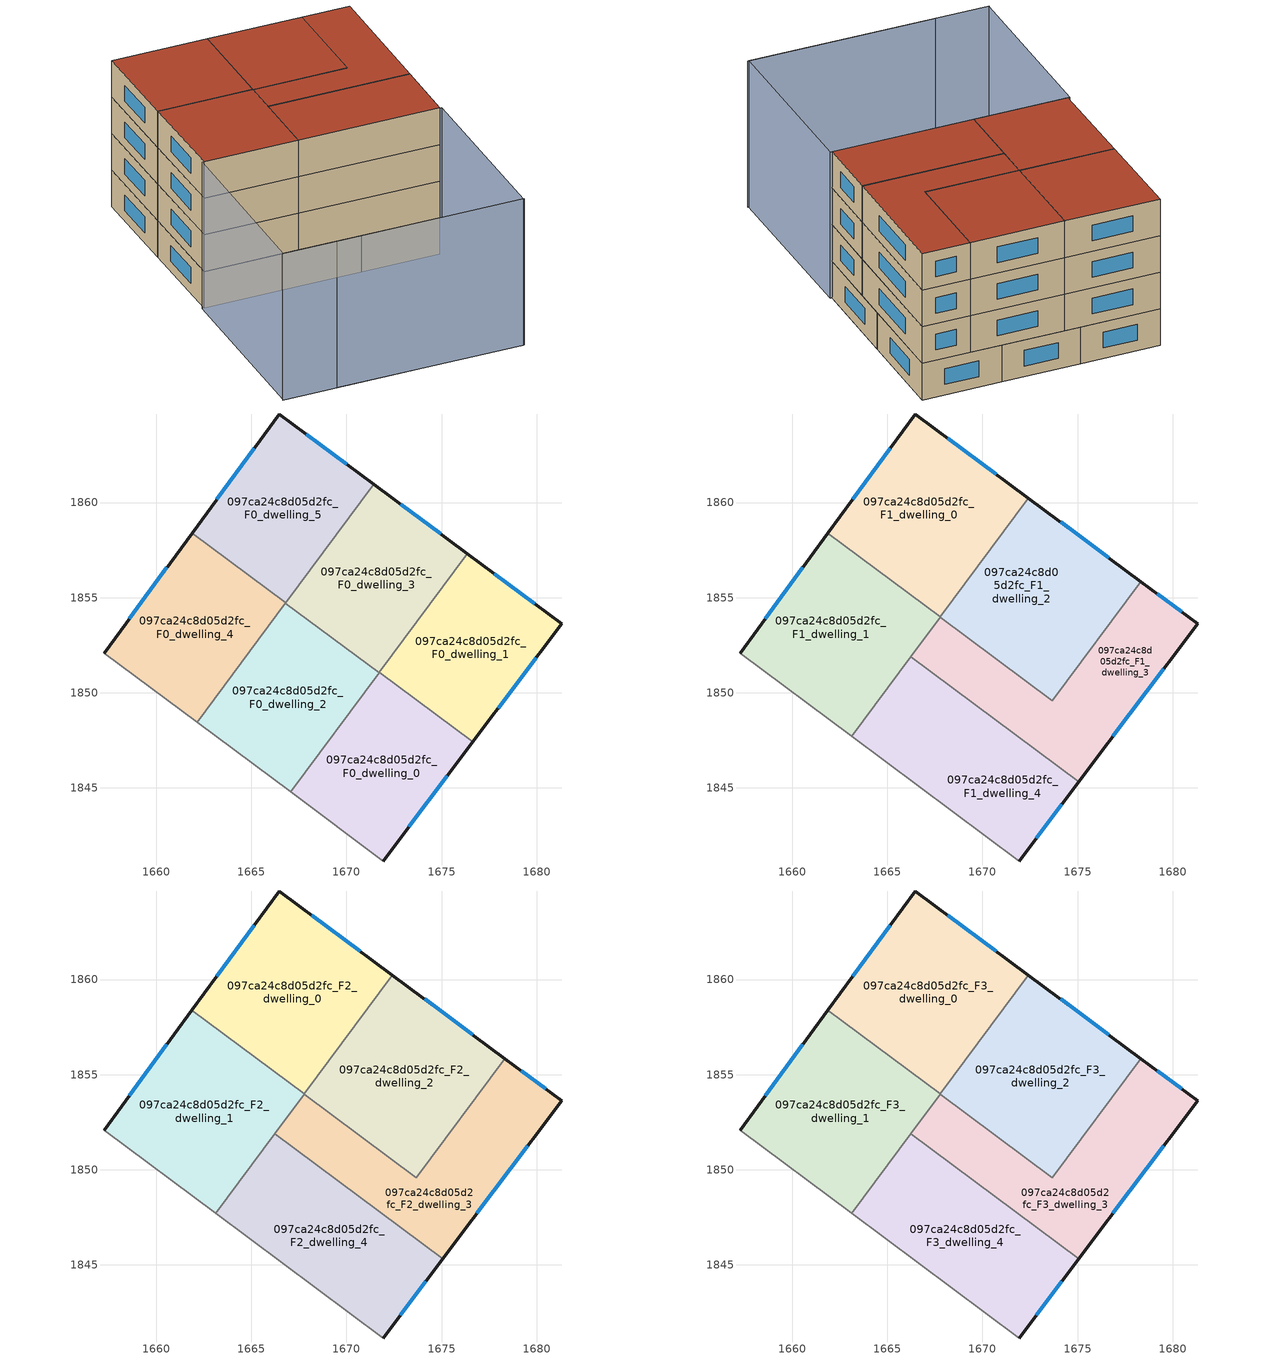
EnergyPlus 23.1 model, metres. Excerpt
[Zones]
097ca24c8d05d2fc_F0_dwelling_0
 floor ground (EU_floor_Construction): 1676.65,1847.42 1671.93,1841.16 1667.06,1844.79 1671.73,1851.07 z0
 wall outside (EU_wall_Construction): 1671.93,1841.16 1676.65,1847.42 z0:3
 wall adiabatic (EU_wall_Construction): 1667.06,1844.79 1671.93,1841.16 z0:3
 wall to 097ca24c8d05d2fc_F0_dwelling_1 (EU_wall_Construction): 1676.65,1847.42 1671.73,1851.07 z0:3
 wall to 097ca24c8d05d2fc_F0_dwelling_2 (EU_wall_Construction): 1671.71,1851.05 1667.06,1844.79 z0:3
 wall to 097ca24c8d05d2fc_F0_dwelling_3 (EU_wall_Construction): 1671.73,1851.07 1671.71,1851.05 z0:3
 window (EU_Window_Construction): 1673.28,1842.94 1675.3,1845.63 z0.86:2.14
097ca24c8d05d2fc_F0_dwelling_1
 floor ground (EU_floor_Construction): 1681.32,1853.62 1676.65,1847.42 1671.73,1851.07 1676.36,1857.31 z0
 wall outside (EU_wall_Construction): 1676.65,1847.42 1681.32,1853.62 1676.36,1857.31 z0:3
 wall to 097ca24c8d05d2fc_F0_dwelling_3 (EU_wall_Construction): 1676.36,1857.31 1671.73,1851.07 z0:3
 window (EU_Window_Construction): 1679.9,1854.68 1677.78,1856.26 / 1677.98,1849.19 1679.99,1851.85 z0.86:2.14
097ca24c8d05d2fc_F0_dwelling_2
 floor ground (EU_floor_Construction): 1671.71,1851.05 1667.06,1844.79 1662.15,1848.45 1666.79,1854.71 z0
 wall adiabatic (EU_wall_Construction): 1662.15,1848.45 1667.06,1844.79 z0:3
 wall to 097ca24c8d05d2fc_F0_dwelling_3 (EU_wall_Construction): 1671.71,1851.05 1666.79,1854.71 z0:3
 wall to 097ca24c8d05d2fc_F0_dwelling_4 (EU_wall_Construction): 1666.79,1854.71 1662.15,1848.45 z0:3
097ca24c8d05d2fc_F0_dwelling_3
 floor ground (EU_floor_Construction): 1676.36,1857.31 1671.71,1851.05 1666.79,1854.71 1671.44,1860.96 z0
 wall outside (EU_wall_Construction): 1676.36,1857.31 1671.44,1860.96 z0:3
 wall to 097ca24c8d05d2fc_F0_dwelling_5 (EU_wall_Construction): 1671.44,1860.96 1666.81,1854.74 z0:3
 wall to 097ca24c8d05d2fc_F0_dwelling_4 (EU_wall_Construction): 1666.81,1854.74 1666.79,1854.71 z0:3
 window (EU_Window_Construction): 1674.95,1858.35 1672.84,1859.92 z0.86:2.14
097ca24c8d05d2fc_F0_dwelling_4
 floor ground (EU_floor_Construction): 1666.81,1854.74 1662.15,1848.45 1657.27,1852.09 1661.89,1858.39 z0
 wall outside (EU_wall_Construction): 1661.89,1858.39 1657.27,1852.09 z0:3
 wall adiabatic (EU_wall_Construction): 1657.27,1852.09 1662.15,1848.45 z0:3
 wall to 097ca24c8d05d2fc_F0_dwelling_5 (EU_wall_Construction): 1666.81,1854.74 1661.89,1858.39 z0:3
 window (EU_Window_Construction): 1660.57,1856.59 1658.59,1853.89 z0.86:2.14
097ca24c8d05d2fc_F0_dwelling_5
 floor ground (EU_floor_Construction): 1671.44,1860.96 1666.81,1854.74 1661.89,1858.39 1666.47,1864.65 z0
 wall outside (EU_wall_Construction): 1671.44,1860.96 1666.47,1864.65 1661.89,1858.39 z0:3
 window (EU_Window_Construction): 1665.16,1862.86 1663.19,1860.18 / 1670.02,1862.02 1667.89,1863.6 z0.86:2.14
097ca24c8d05d2fc_F1_dwelling_0
 floor to 097ca24c8d05d2fc_F0_dwelling_5 (EU_floor_Construction): 1671.44,1860.96 1666.81,1854.74 1661.89,1858.39 1666.47,1864.65 z3
 floor to 097ca24c8d05d2fc_F0_dwelling_3 (EU_floor_Construction): 1672.42,1860.23 1667.79,1854 1666.81,1854.73 1671.44,1860.96 z3
 wall outside (EU_wall_Construction): 1672.42,1860.23 1666.47,1864.65 1661.88,1858.39 z3:6
 wall to 097ca24c8d05d2fc_F1_dwelling_1 (EU_wall_Construction): 1661.88,1858.39 1667.79,1854 z3:6
 wall to 097ca24c8d05d2fc_F1_dwelling_2 (EU_wall_Construction): 1667.79,1854 1672.42,1860.23 z3:6
 window (EU_Window_Construction): 1665.16,1862.86 1663.19,1860.18 / 1670.72,1861.5 1668.17,1863.39 z3.86:5.14
097ca24c8d05d2fc_F1_dwelling_1
 floor to 097ca24c8d05d2fc_F0_dwelling_4 (EU_floor_Construction): 1666.81,1854.73 1662.15,1848.45 1657.27,1852.09 1661.88,1858.39 z3
 floor to 097ca24c8d05d2fc_F0_dwelling_2 (EU_floor_Construction): 1667.77,1853.97 1663.13,1847.72 1662.15,1848.45 1666.79,1854.71 z3
 floor to 097ca24c8d05d2fc_F0_dwelling_3 (EU_floor_Construction): 1667.79,1854 1667.77,1853.97 1666.79,1854.71 1666.81,1854.73 z3
 wall outside (EU_wall_Construction): 1661.88,1858.39 1657.27,1852.09 z3:6
 wall adiabatic (EU_wall_Construction): 1657.27,1852.09 1663.13,1847.72 z3:6
 wall to 097ca24c8d05d2fc_F1_dwelling_4 (EU_wall_Construction): 1663.13,1847.72 1666.23,1851.9 z3:6
 wall to 097ca24c8d05d2fc_F1_dwelling_3 (EU_wall_Construction): 1666.23,1851.9 1667.77,1853.97 z3:6
 wall to 097ca24c8d05d2fc_F1_dwelling_2 (EU_wall_Construction): 1667.77,1853.97 1667.79,1854 z3:6
 window (EU_Window_Construction): 1660.56,1856.59 1658.59,1853.89 z3.86:5.14
097ca24c8d05d2fc_F1_dwelling_2
 floor to 097ca24c8d05d2fc_F0_dwelling_3 (EU_floor_Construction): 1676.36,1857.31 1671.71,1851.05 1667.77,1853.97 1672.42,1860.23 z3
 floor to 097ca24c8d05d2fc_F0_dwelling_1 (EU_floor_Construction): 1678.33,1855.85 1673.7,1849.61 1671.73,1851.07 1676.36,1857.31 z3
 floor to 097ca24c8d05d2fc_F0_dwelling_0 (EU_floor_Construction): 1673.7,1849.61 1673.68,1849.59 1671.71,1851.05 1671.73,1851.07 z3
 wall outside (EU_wall_Construction): 1678.33,1855.85 1672.42,1860.23 z3:6
 wall to 097ca24c8d05d2fc_F1_dwelling_3 (EU_wall_Construction): 1667.77,1853.97 1673.68,1849.59 1678.33,1855.85 z3:6
 window (EU_Window_Construction): 1676.64,1857.1 1674.11,1858.98 z3.86:5.14
097ca24c8d05d2fc_F1_dwelling_3
 floor to 097ca24c8d05d2fc_F0_dwelling_1 (EU_floor_Construction): 1681.32,1853.62 1676.65,1847.42 1673.7,1849.61 1678.33,1855.85 z3
 floor to 097ca24c8d05d2fc_F0_dwelling_0 (EU_floor_Construction): 1673.7,1849.61 1676.65,1847.42 1675.08,1845.33 1670.17,1848.97 1671.71,1851.05 1673.68,1849.59 z3
 floor to 097ca24c8d05d2fc_F0_dwelling_2 (EU_floor_Construction): 1671.71,1851.05 1670.17,1848.97 1666.23,1851.9 1667.77,1853.97 z3
 wall outside (EU_wall_Construction): 1675.08,1845.33 1681.32,1853.62 1678.33,1855.85 z3:6
 wall to 097ca24c8d05d2fc_F1_dwelling_4 (EU_wall_Construction): 1666.23,1851.9 1675.08,1845.33 z3:6
 window (EU_Window_Construction): 1680.47,1854.26 1679.18,1855.21 / 1676.86,1847.7 1679.54,1851.25 z3.86:5.14
097ca24c8d05d2fc_F1_dwelling_4
 floor to 097ca24c8d05d2fc_F0_dwelling_0 (EU_floor_Construction): 1675.08,1845.33 1671.93,1841.16 1667.06,1844.79 1670.17,1848.97 z3
 floor to 097ca24c8d05d2fc_F0_dwelling_2 (EU_floor_Construction): 1670.17,1848.97 1667.06,1844.79 1663.13,1847.72 1666.23,1851.9 z3
 wall outside (EU_wall_Construction): 1671.93,1841.16 1675.08,1845.33 z3:6
 wall adiabatic (EU_wall_Construction): 1663.13,1847.72 1671.93,1841.16 z3:6
 window (EU_Window_Construction): 1672.83,1842.35 1674.18,1844.14 z3.86:5.14
097ca24c8d05d2fc_F2_dwelling_0
 floor to 097ca24c8d05d2fc_F1_dwelling_0 (EU_floor_Construction): 1672.42,1860.23 1667.79,1854 1661.88,1858.39 1666.47,1864.65 z6
 wall outside (EU_wall_Construction): 1672.42,1860.23 1666.47,1864.65 1661.88,1858.39 z6:9
 wall to 097ca24c8d05d2fc_F2_dwelling_1 (EU_wall_Construction): 1661.88,1858.39 1667.79,1854 z6:9
 wall to 097ca24c8d05d2fc_F2_dwelling_2 (EU_wall_Construction): 1667.79,1854 1672.42,1860.23 z6:9
 window (EU_Window_Construction): 1665.16,1862.86 1663.19,1860.18 / 1670.72,1861.5 1668.17,1863.39 z6.86:8.14
097ca24c8d05d2fc_F2_dwelling_1
 floor to 097ca24c8d05d2fc_F1_dwelling_1 (EU_floor_Construction): 1667.79,1854 1663.13,1847.72 1657.27,1852.09 1661.88,1858.39 z6
 wall outside (EU_wall_Construction): 1661.88,1858.39 1657.27,1852.09 z6:9
 wall adiabatic (EU_wall_Construction): 1657.27,1852.09 1663.13,1847.72 z6:9
 wall to 097ca24c8d05d2fc_F2_dwelling_4 (EU_wall_Construction): 1663.13,1847.72 1666.23,1851.9 z6:9
 wall to 097ca24c8d05d2fc_F2_dwelling_3 (EU_wall_Construction): 1666.23,1851.9 1667.77,1853.97 z6:9
 wall to 097ca24c8d05d2fc_F2_dwelling_2 (EU_wall_Construction): 1667.77,1853.97 1667.79,1854 z6:9
 window (EU_Window_Construction): 1660.56,1856.59 1658.59,1853.89 z6.86:8.14
097ca24c8d05d2fc_F2_dwelling_2
 floor to 097ca24c8d05d2fc_F1_dwelling_2 (EU_floor_Construction): 1678.33,1855.85 1673.68,1849.59 1667.77,1853.97 1672.42,1860.23 z6
 wall outside (EU_wall_Construction): 1678.33,1855.85 1672.42,1860.23 z6:9
 wall to 097ca24c8d05d2fc_F2_dwelling_3 (EU_wall_Construction): 1667.77,1853.97 1673.68,1849.59 1678.33,1855.85 z6:9
 window (EU_Window_Construction): 1676.64,1857.1 1674.11,1858.98 z6.86:8.14
097ca24c8d05d2fc_F2_dwelling_3
 floor to 097ca24c8d05d2fc_F1_dwelling_3 (EU_floor_Construction): 1681.32,1853.62 1675.08,1845.33 1666.23,1851.9 1667.77,1853.97 1673.68,1849.59 1678.33,1855.85 z6
 wall outside (EU_wall_Construction): 1675.08,1845.33 1681.32,1853.62 1678.33,1855.85 z6:9
 wall to 097ca24c8d05d2fc_F2_dwelling_4 (EU_wall_Construction): 1666.23,1851.9 1675.08,1845.33 z6:9
 window (EU_Window_Construction): 1680.47,1854.26 1679.18,1855.21 / 1676.86,1847.7 1679.54,1851.25 z6.86:8.14
097ca24c8d05d2fc_F2_dwelling_4
 floor to 097ca24c8d05d2fc_F1_dwelling_4 (EU_floor_Construction): 1675.08,1845.33 1671.93,1841.16 1663.13,1847.72 1666.23,1851.9 z6
 wall outside (EU_wall_Construction): 1671.93,1841.16 1675.08,1845.33 z6:9
 wall adiabatic (EU_wall_Construction): 1663.13,1847.72 1671.93,1841.16 z6:9
 window (EU_Window_Construction): 1672.83,1842.35 1674.18,1844.14 z6.86:8.14
097ca24c8d05d2fc_F3_dwelling_0
 floor to 097ca24c8d05d2fc_F2_dwelling_0 (EU_floor_Construction): 1672.42,1860.23 1667.79,1854 1661.88,1858.39 1666.47,1864.65 z9
 wall outside (EU_wall_Construction): 1672.42,1860.23 1666.47,1864.65 1661.88,1858.39 z9:12
 wall to 097ca24c8d05d2fc_F3_dwelling_1 (EU_wall_Construction): 1661.88,1858.39 1667.79,1854 z9:12
 wall to 097ca24c8d05d2fc_F3_dwelling_2 (EU_wall_Construction): 1667.79,1854 1672.42,1860.23 z9:12
 window (EU_Window_Construction): 1665.16,1862.86 1663.19,1860.18 / 1670.72,1861.5 1668.17,1863.39 z9.86:11.14
 roof outside (EU_roof_Construction): 1667.79,1854 1672.42,1860.23 1666.47,1864.65 1661.88,1858.39 z12
097ca24c8d05d2fc_F3_dwelling_1
 floor to 097ca24c8d05d2fc_F2_dwelling_1 (EU_floor_Construction): 1667.79,1854 1663.13,1847.72 1657.27,1852.09 1661.88,1858.39 z9
 wall outside (EU_wall_Construction): 1661.88,1858.39 1657.27,1852.09 z9:12
 wall adiabatic (EU_wall_Construction): 1657.27,1852.09 1663.13,1847.72 z9:12
 wall to 097ca24c8d05d2fc_F3_dwelling_4 (EU_wall_Construction): 1663.13,1847.72 1666.23,1851.9 z9:12
 wall to 097ca24c8d05d2fc_F3_dwelling_3 (EU_wall_Construction): 1666.23,1851.9 1667.77,1853.97 z9:12
 wall to 097ca24c8d05d2fc_F3_dwelling_2 (EU_wall_Construction): 1667.77,1853.97 1667.79,1854 z9:12
 window (EU_Window_Construction): 1660.56,1856.59 1658.59,1853.89 z9.86:11.14
 roof outside (EU_roof_Construction): 1663.13,1847.72 1667.79,1854 1661.88,1858.39 1657.27,1852.09 z12
097ca24c8d05d2fc_F3_dwelling_2
 floor to 097ca24c8d05d2fc_F2_dwelling_2 (EU_floor_Construction): 1678.33,1855.85 1673.68,1849.59 1667.77,1853.97 1672.42,1860.23 z9
 wall outside (EU_wall_Construction): 1678.33,1855.85 1672.42,1860.23 z9:12
 wall to 097ca24c8d05d2fc_F3_dwelling_3 (EU_wall_Construction): 1667.77,1853.97 1673.68,1849.59 1678.33,1855.85 z9:12
 window (EU_Window_Construction): 1676.64,1857.1 1674.11,1858.98 z9.86:11.14
 roof outside (EU_roof_Construction): 1673.68,1849.59 1678.33,1855.85 1672.42,1860.23 1667.77,1853.97 z12
097ca24c8d05d2fc_F3_dwelling_3
 floor to 097ca24c8d05d2fc_F2_dwelling_3 (EU_floor_Construction): 1681.32,1853.62 1675.08,1845.33 1666.23,1851.9 1667.77,1853.97 1673.68,1849.59 1678.33,1855.85 z9
 wall outside (EU_wall_Construction): 1675.08,1845.33 1681.32,1853.62 1678.33,1855.85 z9:12
 wall to 097ca24c8d05d2fc_F3_dwelling_4 (EU_wall_Construction): 1666.23,1851.9 1675.08,1845.33 z9:12
 window (EU_Window_Construction): 1680.47,1854.26 1679.18,1855.21 / 1676.86,1847.7 1679.54,1851.25 z9.86:11.14
 roof outside (EU_roof_Construction): 1675.08,1845.33 1681.32,1853.62 1678.33,1855.85 1673.68,1849.59 1667.77,1853.97 1666.23,1851.9 z12
097ca24c8d05d2fc_F3_dwelling_4
 floor to 097ca24c8d05d2fc_F2_dwelling_4 (EU_floor_Construction): 1675.08,1845.33 1671.93,1841.16 1663.13,1847.72 1666.23,1851.9 z9
 wall outside (EU_wall_Construction): 1671.93,1841.16 1675.08,1845.33 z9:12
 wall adiabatic (EU_wall_Construction): 1663.13,1847.72 1671.93,1841.16 z9:12
 window (EU_Window_Construction): 1672.83,1842.35 1674.18,1844.14 z9.86:11.14
 roof outside (EU_roof_Construction): 1671.93,1841.16 1675.08,1845.33 1666.23,1851.9 1663.13,1847.72 z12
shading: 1648.72,1841 1663.76,1829.79 / 1663.7,1829.84 1648.78,1840.96 / 1648.78,1840.96 1657.14,1852.18 / 1657.14,1852.18 1672.06,1841.06 / 1672.06,1841.06 1663.7,1829.84 z0:12
[Building]
EU S2 Campaign: North Axis=0; Terrain=City; Solar Distribution=FullExterior
[Site:Location]
Helsinki-Vantaa.AP: Latitude=60.317; Longitude=24.963; Time Zone=2; Elevation=54.6
[SizingPeriod:WeatherFileDays]
AnnualSizingPeriod: Begin Month=1; Begin Day of Month=1; End Month=12; End Day of Month=31; Day of Week for Start Day=Monday; Use Weather File Daylight Saving Period=No; Use Weather File Rain and Snow Indicators=No
[MATERIAL]
EU_InternalMass_Material: Roughness=MediumRough; Thickness=0.1; Conductivity=1; Density=1800; Specific Heat=900; Thermal Absorptance=0.9; Solar Absorptance=0.7; Visible Absorptance=0.7
[MATERIAL:NOMASS] Roughness=MediumRough; Thermal Absorptance=0.9; Solar Absorptance=0.7; Visible Absorptance=0.7
Name | Thermal Resistance
EU_wall_NoMass | 1.10183
EU_roof_NoMass; EU_floor_NoMass | 1.70606
[WINDOWMATERIAL:SIMPLEGLAZINGSYSTEM]
EU_Window_SimpleGlazing: UFactor=3.11035; Solar Heat Gain Coefficient=0.8; Visible Transmittance=0.8
[CONSTRUCTION]
EU_wall_Construction: EU_wall_NoMass
EU_roof_Construction: EU_roof_NoMass
EU_floor_Construction: EU_floor_NoMass
EU_Window_Construction: EU_Window_SimpleGlazing
EU_InternalMass_Construction: EU_InternalMass_Material
[ZONE] Type=1; Multiplier=1; Ceiling Height=autocalculate; Floor Area=autocalculate; Part of Total Floor Area=Yes
Name | Volume
097ca24c8d05d2fc_F0_dwelling_0; 097ca24c8d05d2fc_F0_dwelling_1 | 143.391
097ca24c8d05d2fc_F1_dwelling_0; 097ca24c8d05d2fc_F2_dwelling_0; 097ca24c8d05d2fc_F3_dwelling_0 | 172.079
097ca24c8d05d2fc_F1_dwelling_1; 097ca24c8d05d2fc_F2_dwelling_1; 097ca24c8d05d2fc_F3_dwelling_1 | 172.066
097ca24c8d05d2fc_F0_dwelling_2 | 143.407
097ca24c8d05d2fc_F1_dwelling_2; 097ca24c8d05d2fc_F2_dwelling_2; 097ca24c8d05d2fc_F3_dwelling_2 | 172.094
097ca24c8d05d2fc_F0_dwelling_3 | 143.399
097ca24c8d05d2fc_F1_dwelling_3; 097ca24c8d05d2fc_F2_dwelling_3; 097ca24c8d05d2fc_F3_dwelling_3 | 172.089
097ca24c8d05d2fc_F0_dwelling_4 | 143.396
097ca24c8d05d2fc_F1_dwelling_4; 097ca24c8d05d2fc_F2_dwelling_4; 097ca24c8d05d2fc_F3_dwelling_4 | 172.077
097ca24c8d05d2fc_F0_dwelling_5 | 143.408
[INTERNALMASS] Construction=EU_InternalMass_Construction
Name | Zone or ZoneList | Surface Area
097ca24c8d05d2fc_F0_dwelling_0_EU_InternalMass | 097ca24c8d05d2fc_F0_dwelling_0 | 47.7973
097ca24c8d05d2fc_F0_dwelling_1_EU_InternalMass | 097ca24c8d05d2fc_F0_dwelling_1 | 47.7967
097ca24c8d05d2fc_F0_dwelling_2_EU_InternalMass | 097ca24c8d05d2fc_F0_dwelling_2 | 47.8023
097ca24c8d05d2fc_F0_dwelling_3_EU_InternalMass | 097ca24c8d05d2fc_F0_dwelling_3 | 47.799
097ca24c8d05d2fc_F0_dwelling_4_EU_InternalMass | 097ca24c8d05d2fc_F0_dwelling_4 | 47.7987
097ca24c8d05d2fc_F0_dwelling_5_EU_InternalMass | 097ca24c8d05d2fc_F0_dwelling_5 | 47.8032
097ca24c8d05d2fc_F1_dwelling_0_EU_InternalMass | 097ca24c8d05d2fc_F1_dwelling_0 | 57.3605
097ca24c8d05d2fc_F1_dwelling_1_EU_InternalMass | 097ca24c8d05d2fc_F1_dwelling_1 | 57.3564
097ca24c8d05d2fc_F1_dwelling_2_EU_InternalMass | 097ca24c8d05d2fc_F1_dwelling_2 | 57.3627
097ca24c8d05d2fc_F1_dwelling_3_EU_InternalMass | 097ca24c8d05d2fc_F1_dwelling_3 | 57.3631
097ca24c8d05d2fc_F1_dwelling_4_EU_InternalMass | 097ca24c8d05d2fc_F1_dwelling_4 | 57.3597
097ca24c8d05d2fc_F2_dwelling_0_EU_InternalMass | 097ca24c8d05d2fc_F2_dwelling_0 | 57.3605
097ca24c8d05d2fc_F2_dwelling_1_EU_InternalMass | 097ca24c8d05d2fc_F2_dwelling_1 | 57.3564
097ca24c8d05d2fc_F2_dwelling_2_EU_InternalMass | 097ca24c8d05d2fc_F2_dwelling_2 | 57.3627
097ca24c8d05d2fc_F2_dwelling_3_EU_InternalMass | 097ca24c8d05d2fc_F2_dwelling_3 | 57.3631
097ca24c8d05d2fc_F2_dwelling_4_EU_InternalMass | 097ca24c8d05d2fc_F2_dwelling_4 | 57.3597
097ca24c8d05d2fc_F3_dwelling_0_EU_InternalMass | 097ca24c8d05d2fc_F3_dwelling_0 | 57.3605
097ca24c8d05d2fc_F3_dwelling_1_EU_InternalMass | 097ca24c8d05d2fc_F3_dwelling_1 | 57.3564
097ca24c8d05d2fc_F3_dwelling_2_EU_InternalMass | 097ca24c8d05d2fc_F3_dwelling_2 | 57.3627
097ca24c8d05d2fc_F3_dwelling_3_EU_InternalMass | 097ca24c8d05d2fc_F3_dwelling_3 | 57.3631
097ca24c8d05d2fc_F3_dwelling_4_EU_InternalMass | 097ca24c8d05d2fc_F3_dwelling_4 | 57.3597
[OTHEREQUIPMENT] Fuel Type=Electricity; Design Level Calculation Method=Watts/Area; Power per Zone Floor Area=1; Fraction Latent=0; Fraction Radiant=0; Fraction Lost=0; Carbon Dioxide Generation Rate=0; EndUse Subcategory=EU_Step8_InternalGains
Name | Zone or ZoneList or Space or SpaceList | Schedule
EU_Step8_InternalGain_097ca24c8d05d2fc_F0_dwelling_0_f000 | 097ca24c8d05d2fc_F0_dwelling_0 | EU_Step8_GainSchedule_097ca24c8d05d2fc_F0_dwelling_0_f000
EU_Step8_InternalGain_097ca24c8d05d2fc_F0_dwelling_1_f000 | 097ca24c8d05d2fc_F0_dwelling_1 | EU_Step8_GainSchedule_097ca24c8d05d2fc_F0_dwelling_1_f000
EU_Step8_InternalGain_097ca24c8d05d2fc_F0_dwelling_2_f000 | 097ca24c8d05d2fc_F0_dwelling_2 | EU_Step8_GainSchedule_097ca24c8d05d2fc_F0_dwelling_2_f000
EU_Step8_InternalGain_097ca24c8d05d2fc_F0_dwelling_3_f000 | 097ca24c8d05d2fc_F0_dwelling_3 | EU_Step8_GainSchedule_097ca24c8d05d2fc_F0_dwelling_3_f000
EU_Step8_InternalGain_097ca24c8d05d2fc_F0_dwelling_4_f000 | 097ca24c8d05d2fc_F0_dwelling_4 | EU_Step8_GainSchedule_097ca24c8d05d2fc_F0_dwelling_4_f000
EU_Step8_InternalGain_097ca24c8d05d2fc_F0_dwelling_5_f000 | 097ca24c8d05d2fc_F0_dwelling_5 | EU_Step8_GainSchedule_097ca24c8d05d2fc_F0_dwelling_5_f000
EU_Step8_InternalGain_097ca24c8d05d2fc_F1_dwelling_0_f000 | 097ca24c8d05d2fc_F1_dwelling_0 | EU_Step8_GainSchedule_097ca24c8d05d2fc_F1_dwelling_0_f000
EU_Step8_InternalGain_097ca24c8d05d2fc_F1_dwelling_1_f000 | 097ca24c8d05d2fc_F1_dwelling_1 | EU_Step8_GainSchedule_097ca24c8d05d2fc_F1_dwelling_1_f000
EU_Step8_InternalGain_097ca24c8d05d2fc_F1_dwelling_2_f000 | 097ca24c8d05d2fc_F1_dwelling_2 | EU_Step8_GainSchedule_097ca24c8d05d2fc_F1_dwelling_2_f000
EU_Step8_InternalGain_097ca24c8d05d2fc_F1_dwelling_3_f000 | 097ca24c8d05d2fc_F1_dwelling_3 | EU_Step8_GainSchedule_097ca24c8d05d2fc_F1_dwelling_3_f000
EU_Step8_InternalGain_097ca24c8d05d2fc_F1_dwelling_4_f000 | 097ca24c8d05d2fc_F1_dwelling_4 | EU_Step8_GainSchedule_097ca24c8d05d2fc_F1_dwelling_4_f000
EU_Step8_InternalGain_097ca24c8d05d2fc_F2_dwelling_0_f000 | 097ca24c8d05d2fc_F2_dwelling_0 | EU_Step8_GainSchedule_097ca24c8d05d2fc_F2_dwelling_0_f000
EU_Step8_InternalGain_097ca24c8d05d2fc_F2_dwelling_1_f000 | 097ca24c8d05d2fc_F2_dwelling_1 | EU_Step8_GainSchedule_097ca24c8d05d2fc_F2_dwelling_1_f000
EU_Step8_InternalGain_097ca24c8d05d2fc_F2_dwelling_2_f000 | 097ca24c8d05d2fc_F2_dwelling_2 | EU_Step8_GainSchedule_097ca24c8d05d2fc_F2_dwelling_2_f000
EU_Step8_InternalGain_097ca24c8d05d2fc_F2_dwelling_3_f000 | 097ca24c8d05d2fc_F2_dwelling_3 | EU_Step8_GainSchedule_097ca24c8d05d2fc_F2_dwelling_3_f000
EU_Step8_InternalGain_097ca24c8d05d2fc_F2_dwelling_4_f000 | 097ca24c8d05d2fc_F2_dwelling_4 | EU_Step8_GainSchedule_097ca24c8d05d2fc_F2_dwelling_4_f000
EU_Step8_InternalGain_097ca24c8d05d2fc_F3_dwelling_0_f000 | 097ca24c8d05d2fc_F3_dwelling_0 | EU_Step8_GainSchedule_097ca24c8d05d2fc_F3_dwelling_0_f000
EU_Step8_InternalGain_097ca24c8d05d2fc_F3_dwelling_1_f000 | 097ca24c8d05d2fc_F3_dwelling_1 | EU_Step8_GainSchedule_097ca24c8d05d2fc_F3_dwelling_1_f000
EU_Step8_InternalGain_097ca24c8d05d2fc_F3_dwelling_2_f000 | 097ca24c8d05d2fc_F3_dwelling_2 | EU_Step8_GainSchedule_097ca24c8d05d2fc_F3_dwelling_2_f000
EU_Step8_InternalGain_097ca24c8d05d2fc_F3_dwelling_3_f000 | 097ca24c8d05d2fc_F3_dwelling_3 | EU_Step8_GainSchedule_097ca24c8d05d2fc_F3_dwelling_3_f000
EU_Step8_InternalGain_097ca24c8d05d2fc_F3_dwelling_4_f000 | 097ca24c8d05d2fc_F3_dwelling_4 | EU_Step8_GainSchedule_097ca24c8d05d2fc_F3_dwelling_4_f000
[ZONEVENTILATION:DESIGNFLOWRATE] Schedule=EU_AlwaysOn; Design Flow Rate Calculation Method=AirChanges/Hour; Air Changes per Hour=0.756316; Ventilation Type=Natural; Fan Pressure Rise=0; Fan Total Efficiency=1; Constant Term Coefficient=1; Temperature Term Coefficient=0; Velocity Term Coefficient=0; Velocity Squared Term Coefficient=0; Minimum Indoor Temperature=-100; Maximum Indoor Temperature=100; Delta Temperature=-100; Minimum Outdoor Temperature=-100; Maximum Outdoor Temperature=100; Maximum Wind Speed=40
Name | Zone or ZoneList or Space or SpaceList
EU_ConstantAir_097ca24c8d05d2fc_F0_dwelling_0 | 097ca24c8d05d2fc_F0_dwelling_0
EU_ConstantAir_097ca24c8d05d2fc_F0_dwelling_1 | 097ca24c8d05d2fc_F0_dwelling_1
EU_ConstantAir_097ca24c8d05d2fc_F0_dwelling_2 | 097ca24c8d05d2fc_F0_dwelling_2
EU_ConstantAir_097ca24c8d05d2fc_F0_dwelling_3 | 097ca24c8d05d2fc_F0_dwelling_3
EU_ConstantAir_097ca24c8d05d2fc_F0_dwelling_4 | 097ca24c8d05d2fc_F0_dwelling_4
EU_ConstantAir_097ca24c8d05d2fc_F0_dwelling_5 | 097ca24c8d05d2fc_F0_dwelling_5
EU_ConstantAir_097ca24c8d05d2fc_F1_dwelling_0 | 097ca24c8d05d2fc_F1_dwelling_0
EU_ConstantAir_097ca24c8d05d2fc_F1_dwelling_1 | 097ca24c8d05d2fc_F1_dwelling_1
EU_ConstantAir_097ca24c8d05d2fc_F1_dwelling_2 | 097ca24c8d05d2fc_F1_dwelling_2
EU_ConstantAir_097ca24c8d05d2fc_F1_dwelling_3 | 097ca24c8d05d2fc_F1_dwelling_3
EU_ConstantAir_097ca24c8d05d2fc_F1_dwelling_4 | 097ca24c8d05d2fc_F1_dwelling_4
EU_ConstantAir_097ca24c8d05d2fc_F2_dwelling_0 | 097ca24c8d05d2fc_F2_dwelling_0
EU_ConstantAir_097ca24c8d05d2fc_F2_dwelling_1 | 097ca24c8d05d2fc_F2_dwelling_1
EU_ConstantAir_097ca24c8d05d2fc_F2_dwelling_2 | 097ca24c8d05d2fc_F2_dwelling_2
EU_ConstantAir_097ca24c8d05d2fc_F2_dwelling_3 | 097ca24c8d05d2fc_F2_dwelling_3
EU_ConstantAir_097ca24c8d05d2fc_F2_dwelling_4 | 097ca24c8d05d2fc_F2_dwelling_4
EU_ConstantAir_097ca24c8d05d2fc_F3_dwelling_0 | 097ca24c8d05d2fc_F3_dwelling_0
EU_ConstantAir_097ca24c8d05d2fc_F3_dwelling_1 | 097ca24c8d05d2fc_F3_dwelling_1
EU_ConstantAir_097ca24c8d05d2fc_F3_dwelling_2 | 097ca24c8d05d2fc_F3_dwelling_2
EU_ConstantAir_097ca24c8d05d2fc_F3_dwelling_3 | 097ca24c8d05d2fc_F3_dwelling_3
EU_ConstantAir_097ca24c8d05d2fc_F3_dwelling_4 | 097ca24c8d05d2fc_F3_dwelling_4
[HVACTEMPLATE:THERMOSTAT] Constant Heating Setpoint=20; Constant Cooling Setpoint=50
EU_HeatOnly_097ca24c8d05d2fc_F0_dwelling_0; EU_HeatOnly_097ca24c8d05d2fc_F0_dwelling_1; EU_HeatOnly_097ca24c8d05d2fc_F0_dwelling_2; EU_HeatOnly_097ca24c8d05d2fc_F0_dwelling_3; EU_HeatOnly_097ca24c8d05d2fc_F0_dwelling_4; EU_HeatOnly_097ca24c8d05d2fc_F0_dwelling_5; EU_HeatOnly_097ca24c8d05d2fc_F1_dwelling_0; EU_HeatOnly_097ca24c8d05d2fc_F1_dwelling_1; EU_HeatOnly_097ca24c8d05d2fc_F1_dwelling_2; EU_HeatOnly_097ca24c8d05d2fc_F1_dwelling_3; EU_HeatOnly_097ca24c8d05d2fc_F1_dwelling_4; EU_HeatOnly_097ca24c8d05d2fc_F2_dwelling_0; EU_HeatOnly_097ca24c8d05d2fc_F2_dwelling_1; EU_HeatOnly_097ca24c8d05d2fc_F2_dwelling_2; EU_HeatOnly_097ca24c8d05d2fc_F2_dwelling_3; EU_HeatOnly_097ca24c8d05d2fc_F2_dwelling_4; EU_HeatOnly_097ca24c8d05d2fc_F3_dwelling_0; EU_HeatOnly_097ca24c8d05d2fc_F3_dwelling_1; EU_HeatOnly_097ca24c8d05d2fc_F3_dwelling_2; EU_HeatOnly_097ca24c8d05d2fc_F3_dwelling_3; EU_HeatOnly_097ca24c8d05d2fc_F3_dwelling_4
[HVACTEMPLATE:ZONE:IDEALLOADSAIRSYSTEM] System Availability Schedule=EU_AlwaysOn; Maximum Heating Supply Air Temperature=50; Minimum Cooling Supply Air Temperature=13; Maximum Heating Supply Air Humidity Ratio=0.0156; Minimum Cooling Supply Air Humidity Ratio=0.0077; Heating Limit=NoLimit; Cooling Limit=NoLimit; Heating Availability Schedule=EU_AlwaysOn; Cooling Availability Schedule=EU_CoolingOff; Dehumidification Control Type=ConstantSensibleHeatRatio; Cooling Sensible Heat Ratio=0.7; Dehumidification Setpoint=60; Humidification Control Type=None; Humidification Setpoint=30; Outdoor Air Method=None; Outdoor Air Flow Rate per Person=0.00944; Outdoor Air Flow Rate per Zone Floor Area=0; Outdoor Air Flow Rate per Zone=0; Demand Controlled Ventilation Type=None; Outdoor Air Economizer Type=NoEconomizer; Heat Recovery Type=None; Sensible Heat Recovery Effectiveness=0.7; Latent Heat Recovery Effectiveness=0.65
Name | Template Thermostat
097ca24c8d05d2fc_F0_dwelling_0 | EU_HeatOnly_097ca24c8d05d2fc_F0_dwelling_0
097ca24c8d05d2fc_F0_dwelling_1 | EU_HeatOnly_097ca24c8d05d2fc_F0_dwelling_1
097ca24c8d05d2fc_F0_dwelling_2 | EU_HeatOnly_097ca24c8d05d2fc_F0_dwelling_2
097ca24c8d05d2fc_F0_dwelling_3 | EU_HeatOnly_097ca24c8d05d2fc_F0_dwelling_3
097ca24c8d05d2fc_F0_dwelling_4 | EU_HeatOnly_097ca24c8d05d2fc_F0_dwelling_4
097ca24c8d05d2fc_F0_dwelling_5 | EU_HeatOnly_097ca24c8d05d2fc_F0_dwelling_5
097ca24c8d05d2fc_F1_dwelling_0 | EU_HeatOnly_097ca24c8d05d2fc_F1_dwelling_0
097ca24c8d05d2fc_F1_dwelling_1 | EU_HeatOnly_097ca24c8d05d2fc_F1_dwelling_1
097ca24c8d05d2fc_F1_dwelling_2 | EU_HeatOnly_097ca24c8d05d2fc_F1_dwelling_2
097ca24c8d05d2fc_F1_dwelling_3 | EU_HeatOnly_097ca24c8d05d2fc_F1_dwelling_3
097ca24c8d05d2fc_F1_dwelling_4 | EU_HeatOnly_097ca24c8d05d2fc_F1_dwelling_4
097ca24c8d05d2fc_F2_dwelling_0 | EU_HeatOnly_097ca24c8d05d2fc_F2_dwelling_0
097ca24c8d05d2fc_F2_dwelling_1 | EU_HeatOnly_097ca24c8d05d2fc_F2_dwelling_1
097ca24c8d05d2fc_F2_dwelling_2 | EU_HeatOnly_097ca24c8d05d2fc_F2_dwelling_2
097ca24c8d05d2fc_F2_dwelling_3 | EU_HeatOnly_097ca24c8d05d2fc_F2_dwelling_3
097ca24c8d05d2fc_F2_dwelling_4 | EU_HeatOnly_097ca24c8d05d2fc_F2_dwelling_4
097ca24c8d05d2fc_F3_dwelling_0 | EU_HeatOnly_097ca24c8d05d2fc_F3_dwelling_0
097ca24c8d05d2fc_F3_dwelling_1 | EU_HeatOnly_097ca24c8d05d2fc_F3_dwelling_1
097ca24c8d05d2fc_F3_dwelling_2 | EU_HeatOnly_097ca24c8d05d2fc_F3_dwelling_2
097ca24c8d05d2fc_F3_dwelling_3 | EU_HeatOnly_097ca24c8d05d2fc_F3_dwelling_3
097ca24c8d05d2fc_F3_dwelling_4 | EU_HeatOnly_097ca24c8d05d2fc_F3_dwelling_4
[SIZING:ZONE] Zone Cooling Design Supply Air Temperature Input Method=SupplyAirTemperature; Zone Cooling Design Supply Air Temperature=13; Zone Heating Design Supply Air Temperature Input Method=SupplyAirTemperature; Zone Heating Design Supply Air Temperature=50; Zone Cooling Design Supply Air Humidity Ratio=0.008; Zone Heating Design Supply Air Humidity Ratio=0.008; Cooling Design Air Flow Method=DesignDay; Cooling Design Air Flow Rate=0; Cooling Minimum Air Flow per Zone Floor Area=0.000762; Cooling Minimum Air Flow=0; Cooling Minimum Air Flow Fraction=0.2; Heating Design Air Flow Method=DesignDay; Heating Design Air Flow Rate=0; Heating Maximum Air Flow per Zone Floor Area=0.002032; Heating Maximum Air Flow=0.141576; Heating Maximum Air Flow Fraction=0.3; Account for Dedicated Outdoor Air System=No; Dedicated Outdoor Air System Control Strategy=NeutralSupplyAir; Dedicated Outdoor Air Low Setpoint Temperature for Design=autosize; Dedicated Outdoor Air High Setpoint Temperature for Design=autosize; Zone Load Sizing Method=Sensible Load Only No Latent Load; Zone Latent Cooling Design Supply Air Humidity Ratio Input Method=HumidityRatioDifference; Zone Cooling Design Supply Air Humidity Ratio Difference=0.005; Zone Latent Heating Design Supply Air Humidity Ratio Input Method=HumidityRatioDifference; Zone Humidification Design Supply Air Humidity Ratio Difference=0.005
097ca24c8d05d2fc_F0_dwelling_0; 097ca24c8d05d2fc_F0_dwelling_1; 097ca24c8d05d2fc_F0_dwelling_2; 097ca24c8d05d2fc_F0_dwelling_3; 097ca24c8d05d2fc_F0_dwelling_4; 097ca24c8d05d2fc_F0_dwelling_5; 097ca24c8d05d2fc_F1_dwelling_0; 097ca24c8d05d2fc_F1_dwelling_1; 097ca24c8d05d2fc_F1_dwelling_2; 097ca24c8d05d2fc_F1_dwelling_3; 097ca24c8d05d2fc_F1_dwelling_4; 097ca24c8d05d2fc_F2_dwelling_0; 097ca24c8d05d2fc_F2_dwelling_1; 097ca24c8d05d2fc_F2_dwelling_2; 097ca24c8d05d2fc_F2_dwelling_3; 097ca24c8d05d2fc_F2_dwelling_4; 097ca24c8d05d2fc_F3_dwelling_0; 097ca24c8d05d2fc_F3_dwelling_1; 097ca24c8d05d2fc_F3_dwelling_2; 097ca24c8d05d2fc_F3_dwelling_3; 097ca24c8d05d2fc_F3_dwelling_4
[SCHEDULE:CONSTANT]
Name | Hourly Value
EU_AlwaysOn | 1
EU_CoolingOff | 0
[SCHEDULE:FILE] Column Number=1; Rows to Skip at Top=0; Number of Hours of Data=8760; Column Separator=Comma; Interpolate to Timestep=No; Minutes per Item=60; Adjust Schedule for Daylight Savings=Yes
Name | File
EU_Step8_GainSchedule_097ca24c8d05d2fc_F0_dwelling_0_f000 | ../../schedules/097ca24c8d05d2fc/097ca24c8d05d2fc_F0_dwelling_0_f000_gain.csv
EU_Step8_GainSchedule_097ca24c8d05d2fc_F0_dwelling_1_f000 | ../../schedules/097ca24c8d05d2fc/097ca24c8d05d2fc_F0_dwelling_1_f000_gain.csv
EU_Step8_GainSchedule_097ca24c8d05d2fc_F0_dwelling_2_f000 | ../../schedules/097ca24c8d05d2fc/097ca24c8d05d2fc_F0_dwelling_2_f000_gain.csv
EU_Step8_GainSchedule_097ca24c8d05d2fc_F0_dwelling_3_f000 | ../../schedules/097ca24c8d05d2fc/097ca24c8d05d2fc_F0_dwelling_3_f000_gain.csv
EU_Step8_GainSchedule_097ca24c8d05d2fc_F0_dwelling_4_f000 | ../../schedules/097ca24c8d05d2fc/097ca24c8d05d2fc_F0_dwelling_4_f000_gain.csv
EU_Step8_GainSchedule_097ca24c8d05d2fc_F0_dwelling_5_f000 | ../../schedules/097ca24c8d05d2fc/097ca24c8d05d2fc_F0_dwelling_5_f000_gain.csv
EU_Step8_GainSchedule_097ca24c8d05d2fc_F1_dwelling_0_f000 | ../../schedules/097ca24c8d05d2fc/097ca24c8d05d2fc_F1_dwelling_0_f000_gain.csv
EU_Step8_GainSchedule_097ca24c8d05d2fc_F1_dwelling_1_f000 | ../../schedules/097ca24c8d05d2fc/097ca24c8d05d2fc_F1_dwelling_1_f000_gain.csv
EU_Step8_GainSchedule_097ca24c8d05d2fc_F1_dwelling_2_f000 | ../../schedules/097ca24c8d05d2fc/097ca24c8d05d2fc_F1_dwelling_2_f000_gain.csv
EU_Step8_GainSchedule_097ca24c8d05d2fc_F1_dwelling_3_f000 | ../../schedules/097ca24c8d05d2fc/097ca24c8d05d2fc_F1_dwelling_3_f000_gain.csv
EU_Step8_GainSchedule_097ca24c8d05d2fc_F1_dwelling_4_f000 | ../../schedules/097ca24c8d05d2fc/097ca24c8d05d2fc_F1_dwelling_4_f000_gain.csv
EU_Step8_GainSchedule_097ca24c8d05d2fc_F2_dwelling_0_f000 | ../../schedules/097ca24c8d05d2fc/097ca24c8d05d2fc_F2_dwelling_0_f000_gain.csv
EU_Step8_GainSchedule_097ca24c8d05d2fc_F2_dwelling_1_f000 | ../../schedules/097ca24c8d05d2fc/097ca24c8d05d2fc_F2_dwelling_1_f000_gain.csv
EU_Step8_GainSchedule_097ca24c8d05d2fc_F2_dwelling_2_f000 | ../../schedules/097ca24c8d05d2fc/097ca24c8d05d2fc_F2_dwelling_2_f000_gain.csv
EU_Step8_GainSchedule_097ca24c8d05d2fc_F2_dwelling_3_f000 | ../../schedules/097ca24c8d05d2fc/097ca24c8d05d2fc_F2_dwelling_3_f000_gain.csv
EU_Step8_GainSchedule_097ca24c8d05d2fc_F2_dwelling_4_f000 | ../../schedules/097ca24c8d05d2fc/097ca24c8d05d2fc_F2_dwelling_4_f000_gain.csv
EU_Step8_GainSchedule_097ca24c8d05d2fc_F3_dwelling_0_f000 | ../../schedules/097ca24c8d05d2fc/097ca24c8d05d2fc_F3_dwelling_0_f000_gain.csv
EU_Step8_GainSchedule_097ca24c8d05d2fc_F3_dwelling_1_f000 | ../../schedules/097ca24c8d05d2fc/097ca24c8d05d2fc_F3_dwelling_1_f000_gain.csv
EU_Step8_GainSchedule_097ca24c8d05d2fc_F3_dwelling_2_f000 | ../../schedules/097ca24c8d05d2fc/097ca24c8d05d2fc_F3_dwelling_2_f000_gain.csv
EU_Step8_GainSchedule_097ca24c8d05d2fc_F3_dwelling_3_f000 | ../../schedules/097ca24c8d05d2fc/097ca24c8d05d2fc_F3_dwelling_3_f000_gain.csv
EU_Step8_GainSchedule_097ca24c8d05d2fc_F3_dwelling_4_f000 | ../../schedules/097ca24c8d05d2fc/097ca24c8d05d2fc_F3_dwelling_4_f000_gain.csv
